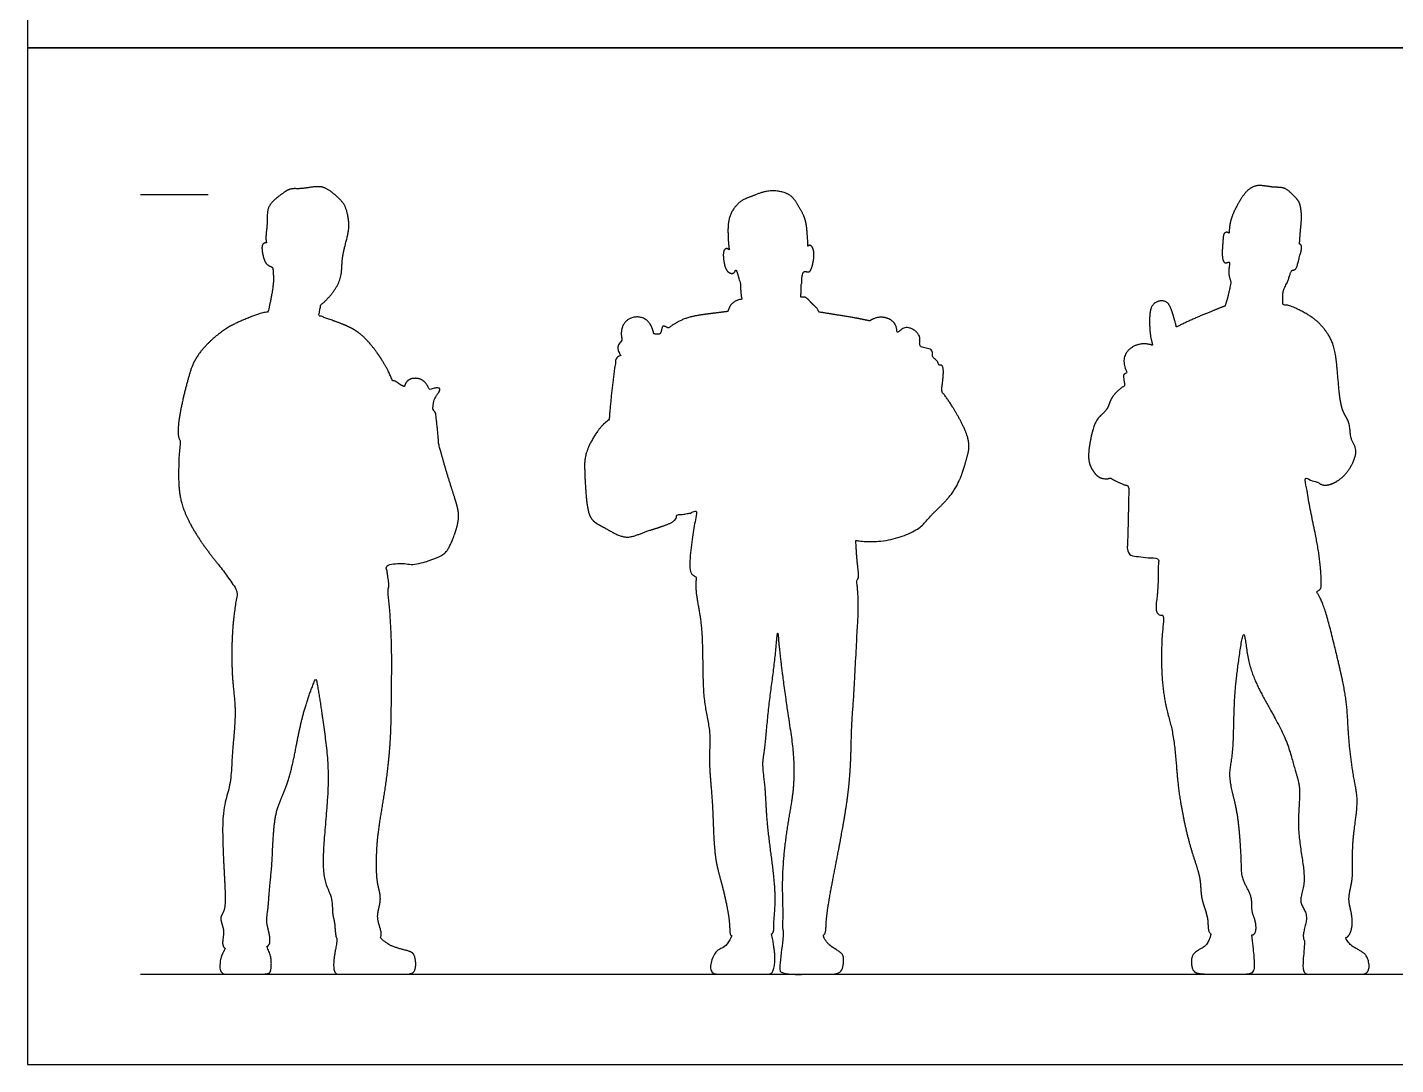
# Model space of a CAD drawing. Header units: millimetres. Extents: x 10.5 to 30.4, y -4.5 to 5.4.
# Drawn here: x 17.684 to 20.759, y 0.799 to 3.131 of the extents above; entities that cross this region are included whole.
import ezdxf

# ---------------------------------------------------------------- set-up
doc = ezdxf.new("R2010")
doc.units = ezdxf.units.MM
for name, color, linetype, true_color in [('AG-DIAGRAM', 7, 'Continuous', 0xfecc66), ('AG-GUIDES', 7, 'Continuous', 0xcccccc), ('AG-OUTLINE', 7, 'Continuous', 0x8000ff), ('X-VPRT', 6, 'Continuous', 0xff00ff)]:
    doc.layers.add(name, color=color, linetype=linetype, true_color=true_color)

msp = doc.modelspace()

# ---------------------------------------------------------------- linework, layer by layer
at = {"layer": 'AG-DIAGRAM'}
msp.add_line((17.9378, 1.0024), (23.5258, 1.0024), dxfattribs=at)
at = {"layer": 'AG-GUIDES'}
msp.add_lwpolyline([(17.9378, 2.755), (18.0902, 2.755)], dxfattribs=at)
at = {"layer": 'AG-OUTLINE'}
for points, weights, knots in [([(18.222, 1.0647), (18.2288, 1.0509), (18.2322, 1.0384), (18.232, 1.0158), (18.2308, 1.0089), (18.2261, 1.0037), (18.2183, 1.0024), (18.1921, 1.0024), (18.1796, 1.0024), (18.1557, 1.0024), (18.1442, 1.0024), (18.122, 1.0024), (18.1165, 1.0077), (18.1165, 1.0285), (18.1177, 1.0369), (18.1225, 1.0494), (18.1254, 1.0551), (18.1287, 1.0602), (18.1264, 1.0619), (18.1191, 1.0705), (18.1299, 1.0995), (18.1141, 1.128), (18.1274, 1.1443), (18.1307, 1.185), (18.115, 1.3669), (18.1413, 1.4213), (18.1435, 1.4929), (18.1485, 1.5427), (18.1527, 1.6033), (18.1422, 1.6725), (18.1432, 1.7824), (18.1513, 1.8352), (18.1565, 1.862), (18.1497, 1.8729), (18.1239, 1.9122), (18.0766, 1.9658), (18.0255, 2.0549), (18.0227, 2.1204), (18.025, 2.1846), (18.0287, 2.1999), (18.0268, 2.2016), (18.0212, 2.2109), (18.0235, 2.2571), (18.0443, 2.3401), (18.0613, 2.3956), (18.1244, 2.4547), (18.1736, 2.4749), (18.2054, 2.4883), (18.2185, 2.4904), (18.2247, 2.4912), (18.2263, 2.498), (18.2319, 2.5228), (18.2359, 2.5477), (18.2374, 2.5666), (18.2361, 2.5765), (18.2361, 2.5904), (18.2318, 2.5932), (18.2194, 2.5972), (18.2116, 2.6208), (18.2097, 2.6458), (18.2185, 2.6465), (18.2214, 2.6469), (18.2211, 2.6477), (18.2181, 2.6579), (18.2252, 2.692), (18.2199, 2.7289), (18.2538, 2.755), (18.2748, 2.7703), (18.2975, 2.7664), (18.3379, 2.7758), (18.3619, 2.7674), (18.3927, 2.739), (18.401, 2.723), (18.4092, 2.6863), (18.4008, 2.6514), (18.3888, 2.6068), (18.3928, 2.5595), (18.3588, 2.5191), (18.343, 2.5068), (18.3416, 2.4989), (18.3401, 2.4908), (18.3393, 2.4829), (18.3502, 2.4794), (18.3716, 2.4712), (18.4244, 2.4527), (18.4656, 2.4091), (18.4947, 2.3619), (18.5046, 2.3361), (18.5048, 2.3363), (18.5106, 2.3388), (18.5216, 2.3257), (18.531, 2.3235), (18.5331, 2.3294), (18.5391, 2.3428), (18.5728, 2.3434), (18.5839, 2.3254), (18.5871, 2.3165), (18.5967, 2.3204), (18.6206, 2.3234), (18.596, 2.2981), (18.5955, 2.2804), (18.5949, 2.2707), (18.5985, 2.2699), (18.6009, 2.2672), (18.6014, 2.2636), (18.6041, 2.2404), (18.6066, 2.2187), (18.6082, 2.1943), (18.6146, 2.1707), (18.627, 2.1256), (18.6492, 2.0594), (18.6573, 2.0226), (18.63, 1.9528), (18.6115, 1.9412), (18.5555, 1.9195), (18.5308, 1.9255), (18.5268, 1.9273), (18.5142, 1.9251), (18.502, 1.9236), (18.4897, 1.9224), (18.4909, 1.9158), (18.4929, 1.9019), (18.4968, 1.8798), (18.496, 1.8701), (18.4937, 1.8671), (18.4977, 1.8293), (18.504, 1.7552), (18.5017, 1.6211), (18.5013, 1.5318), (18.49, 1.4212), (18.4693, 1.3143), (18.4682, 1.2513), (18.4689, 1.2074), (18.4815, 1.1712), (18.4675, 1.1352), (18.4755, 1.1101), (18.4811, 1.09), (18.4768, 1.0855), (18.4766, 1.0854), (18.4845, 1.077), (18.4924, 1.071), (18.508, 1.0636), (18.518, 1.0603), (18.5423, 1.0544), (18.5495, 1.0512), (18.5539, 1.0442), (18.5554, 1.0385), (18.5571, 1.0228), (18.5563, 1.0162), (18.5514, 1.0052), (18.5446, 1.0024), (18.5223, 1.0024), (18.5092, 1.0024), (18.479, 1.0024), (18.4585, 1.0024), (18.4068, 1.0024), (18.3903, 1.0024), (18.3758, 1.0024), (18.3721, 1.0089), (18.3721, 1.0348), (18.3749, 1.0541), (18.3804, 1.0797), (18.3752, 1.0884), (18.3759, 1.1184), (18.3681, 1.1382), (18.3704, 1.1787), (18.3367, 1.2237), (18.3683, 1.4266), (18.3502, 1.5553), (18.3395, 1.6328), (18.3322, 1.6692), (18.3303, 1.6645), (18.3172, 1.6322), (18.2983, 1.5735), (18.284, 1.4899), (18.2666, 1.4194), (18.2363, 1.366), (18.2353, 1.2534), (18.2271, 1.1914), (18.2255, 1.1492), (18.2198, 1.1228), (18.2262, 1.1007), (18.2307, 1.0755), (18.2267, 1.0672), (18.2222, 1.0648), (18.222, 1.0647)], [1, 1, 1, 1, 1, 1, 1, 1, 1, 1, 1, 1, 1, 1, 1, 1, 1, 1, 1, 1, 1, 1, 1, 1, 1, 1, 1, 1, 1, 1, 1, 1, 1, 1, 1, 1, 1, 1, 1, 1, 1, 1, 1, 1, 1, 1, 1, 1, 1, 1, 1, 1, 1, 1, 1, 1, 1, 1, 1, 1, 1, 1, 1, 1, 1, 1, 1, 1, 1, 1, 1, 1, 1, 1, 1, 1, 1, 1, 1, 1, 1, 1, 1, 1, 1, 1, 1, 1, 1, 1, 1, 1, 1, 1, 1, 1, 1, 1, 1, 1, 1, 1, 0.899928066203, 0.932081513456, 1.09646034176, 1.09646034176, 1.09646034176, 1.09646034176, 1.09646034176, 1.09646034176, 1.09646034176, 1.09646034176, 1.09646034176, 1.09646034176, 1.09646034176, 1.09646034176, 1.09646034176, 1.09646034176, 1.09646034176, 1.09646034176, 1.09646034176, 1.09646034176, 1.09646034176, 1.09646034176, 1.09646034176, 1.09646034176, 1.09646034176, 1.09646034176, 1.09646034176, 1.09646034176, 1.09646034176, 1.09646034176, 1.09646034176, 1.09646034176, 1.09646034176, 1.09646034176, 1.09646034176, 1.09646034176, 1.09646034176, 1.09646034176, 1.09646034176, 1.09646034176, 1.09646034176, 1.09646034176, 1.09646034176, 1.09646034176, 1.09646034176, 1.09646034176, 1.09646034176, 1.09646034176, 1.09646034176, 1.09646034176, 1.09646034176, 1.09646034176, 1.09646034176, 1.09646034176, 1.09646034176, 1.09646034176, 1.09646034176, 1.09646034176, 1.09646034176, 1.09646034176, 1.09646034176, 1.09646034176, 1.09646034176, 1.09646034176, 1.09646034176, 1.09646034176, 1.09646034176, 1.09646034176, 1.09646034176, 1.09646034176, 1.09646034176, 1.09646034176, 1.09646034176, 1.09646034176, 1.09646034176, 1.09646034176, 1.09646034176, 1.09646034176, 1.09646034176, 1.09646034176, 1.09646034176, 1.09646034176, 1.09646034176, 1.09646034176], [-0.775387, -0.775387, -0.775387, -0.775387, -0.678463, -0.678463, -0.58154, -0.58154, -0.484617, -0.484617, -0.387693, -0.387693, -0.29077, -0.29077, -0.193847, -0.193847, -0.096923, -0.096923, 0, 0, 0, 0.104829, 0.431261, 0.743317, 0.972435, 1.333497, 2.101849, 2.564388, 3.030379, 3.441139, 3.876952, 4.361338, 4.95831, 5.475992, 5.475992, 5.475992, 5.695305, 6.251241, 6.818658, 7.315017, 7.654972, 7.654972, 7.654972, 7.772151, 8.164295, 8.700337, 9.141892, 9.662748, 10.08634, 10.4138, 10.662872, 10.662872, 10.662872, 10.979665, 11.344508, 11.344508, 11.575943, 11.779927, 11.897883, 12.089198, 12.377573, 12.646046, 12.815338, 12.815338, 12.815338, 12.845615, 13.21578, 13.561343, 13.919768, 14.204512, 14.472981, 14.834251, 15.126029, 15.485967, 15.73407, 16.072664, 16.420268, 16.803756, 17.196099, 17.6705, 17.6705, 17.6705, 17.918495, 17.918495, 17.918495, 18.253588, 18.672216, 19.115563, 19.636976, 19.636976, 19.636976, 19.652331, 19.959237, 19.959237, 19.959237, 20.206589, 20.508738, 20.814173, 20.814173, 20.814173, 21.063747, 21.331382, 21.641417, 21.641417, 21.641417, 21.674676, 21.674676, 21.674676, 22.077494, 22.077494, 22.077494, 22.567851, 23.037045, 23.397062, 23.869833, 24.149853, 24.629946, 24.753363, 24.753363, 24.753363, 24.992292, 24.992292, 24.992292, 25.236426, 25.520602, 25.68837, 25.68837, 25.68837, 26.300358, 26.957692, 27.502387, 28.106111, 28.70763, 29.159373, 29.532748, 29.880887, 30.223799, 30.524639, 30.795428, 30.80424, 30.80424, 30.80424, 30.920869, 30.920869, 31.037498, 31.037498, 31.154126, 31.154126, 31.270755, 31.270755, 31.387384, 31.387384, 31.504012, 31.504012, 31.620641, 31.620641, 31.73727, 31.73727, 31.853898, 31.853898, 31.970527, 31.970527, 32.087156, 32.087156, 32.087156, 32.404188, 32.688228, 33.027727, 33.437959, 34.243293, 34.918705, 35.522963, 35.522963, 35.522963, 35.614416, 36.148199, 36.677087, 37.156698, 37.604668, 38.207427, 38.669904, 39.033973, 39.324742, 39.599898, 39.885297, 40.083141, 40.095348, 40.095348, 40.095348, 40.095348]), ([(20.4355, 1.0907), (20.4395, 1.0575), (20.4416, 1.0353), (20.4419, 1.0129), (20.4392, 1.0065), (20.4283, 1.0032), (20.4182, 1.0024), (20.3891, 1.0024), (20.3727, 1.0024), (20.3361, 1.0024), (20.3231, 1.0031), (20.308, 1.0056), (20.3033, 1.0099), (20.2996, 1.0246), (20.2991, 1.0307), (20.3006, 1.0407), (20.3024, 1.045), (20.3084, 1.0524), (20.3147, 1.0567), (20.3339, 1.0669), (20.3403, 1.0774), (20.3437, 1.0935), (20.3429, 1.094), (20.3357, 1.0995), (20.3401, 1.1281), (20.3192, 1.1729), (20.3224, 1.2188), (20.2937, 1.2902), (20.269, 1.4155), (20.2654, 1.4883), (20.2562, 1.56), (20.2365, 1.6146), (20.2277, 1.7203), (20.2382, 1.8086), (20.2318, 1.8087), (20.2154, 1.8124), (20.2267, 1.8645), (20.2244, 1.9107), (20.2262, 1.9363), (20.205, 1.9381), (20.1837, 1.9408), (20.163, 1.9445), (20.1584, 1.9453), (20.1554, 1.949), (20.1556, 1.9537), (20.1563, 1.974), (20.1571, 2.0018), (20.1586, 2.0686), (20.1591, 2.0991), (20.1444, 2.104), (20.1294, 2.111), (20.1188, 2.1171), (20.1181, 2.1175), (20.1105, 2.1156), (20.0928, 2.1157), (20.0778, 2.1341), (20.0638, 2.1606), (20.0762, 2.2235), (20.0876, 2.2537), (20.1131, 2.2715), (20.1171, 2.2994), (20.1384, 2.3185), (20.1501, 2.3256), (20.1491, 2.3317), (20.1481, 2.3379), (20.147, 2.3444), (20.1466, 2.3469), (20.1472, 2.3493), (20.1487, 2.3513), (20.1503, 2.3534), (20.1525, 2.3546), (20.155, 2.3548), (20.1496, 2.3654), (20.1423, 2.3923), (20.1726, 2.421), (20.2026, 2.4205), (20.213, 2.4156), (20.2069, 2.4333), (20.2046, 2.4691), (20.2075, 2.5135), (20.2463, 2.52), (20.2566, 2.4921), (20.2632, 2.4688), (20.266, 2.4571), (20.2816, 2.4652), (20.3118, 2.4794), (20.353, 2.4957), (20.37, 2.5028), (20.3751, 2.5043), (20.3792, 2.5168), (20.3833, 2.5294), (20.3885, 2.5584), (20.3854, 2.5658), (20.3815, 2.5831), (20.3883, 2.6075), (20.3751, 2.5983), (20.3669, 2.6132), (20.3708, 2.6486), (20.3713, 2.6706), (20.3815, 2.6709), (20.3841, 2.6684), (20.3845, 2.6678), (20.3847, 2.6786), (20.3867, 2.7003), (20.4051, 2.7369), (20.4231, 2.7643), (20.4476, 2.7794), (20.4842, 2.7697), (20.5108, 2.7731), (20.532, 2.7494), (20.5441, 2.7384), (20.5485, 2.7051), (20.5444, 2.6738), (20.5433, 2.6537), (20.5426, 2.6438), (20.5443, 2.6437), (20.5504, 2.6383), (20.5413, 2.6135), (20.5371, 2.5894), (20.5298, 2.5848), (20.524, 2.5856), (20.5189, 2.5667), (20.5123, 2.5504), (20.506, 2.5414), (20.5058, 2.5341), (20.5052, 2.5248), (20.5051, 2.5123), (20.505, 2.5084), (20.5112, 2.5073), (20.5244, 2.5055), (20.5777, 2.4779), (20.6006, 2.4509), (20.6297, 2.4077), (20.629, 2.2723), (20.6573, 2.2458), (20.6553, 2.2042), (20.6749, 2.1839), (20.6595, 2.1396), (20.6277, 2.1059), (20.5948, 2.098), (20.5843, 2.1084), (20.5756, 2.1097), (20.5655, 2.114), (20.5558, 2.118), (20.5558, 2.1181), (20.5577, 2.0962), (20.5683, 2.0368), (20.5883, 1.9508), (20.5922, 1.8816), (20.5909, 1.8679), (20.5835, 1.8633), (20.5813, 1.8622), (20.5868, 1.8525), (20.5991, 1.8324), (20.6306, 1.7026), (20.6506, 1.6144), (20.6515, 1.5353), (20.6642, 1.4409), (20.6771, 1.3881), (20.6579, 1.2959), (20.6654, 1.2165), (20.6483, 1.1709), (20.6655, 1.1277), (20.6582, 1.0912), (20.6479, 1.085), (20.6464, 1.0844), (20.6508, 1.0745), (20.6576, 1.0671), (20.6759, 1.0572), (20.6828, 1.053), (20.6922, 1.0461), (20.6956, 1.0399), (20.6997, 1.0222), (20.6994, 1.0152), (20.6941, 1.005), (20.6888, 1.0024), (20.6727, 1.0024), (20.662, 1.0024), (20.6353, 1.0024), (20.6199, 1.0024), (20.585, 1.0024), (20.572, 1.0024), (20.5547, 1.0024), (20.5504, 1.0083), (20.5504, 1.0317), (20.5518, 1.0505), (20.5546, 1.0764), (20.5523, 1.0795), (20.5479, 1.0948), (20.567, 1.1355), (20.5374, 1.1649), (20.5627, 1.2112), (20.5324, 1.3227), (20.5479, 1.4196), (20.5309, 1.4626), (20.5155, 1.5342), (20.4534, 1.6344), (20.4254, 1.7022), (20.4181, 1.7902), (20.4045, 1.6995), (20.3942, 1.617), (20.3954, 1.4974), (20.3808, 1.4473), (20.4028, 1.376), (20.409, 1.3095), (20.4125, 1.2538), (20.4115, 1.2149), (20.4384, 1.1781), (20.4334, 1.1438), (20.4447, 1.1241), (20.4465, 1.094), (20.4374, 1.0909), (20.4355, 1.0907)], [1, 1, 1, 1, 1, 1, 1, 1, 1, 1, 1, 1, 1, 1, 1, 1, 1, 1, 1, 1, 1, 1, 1, 1, 1, 1, 1, 1, 1, 1, 1, 1, 1, 1, 1, 1, 1, 1, 1, 1, 1, 1, 0.836202866438, 0.836202866438, 1, 1, 1, 1, 1, 1, 1, 1, 1, 1, 1, 1, 1, 1, 1, 1, 1, 1, 1, 1, 1, 1, 0.945206674752, 0.945206674752, 1, 0.945206674752, 0.945206674752, 1, 1, 1, 1, 1, 1, 1, 1, 1, 1, 1, 1, 1, 1, 1, 1, 1, 1, 1, 1, 1, 1, 1, 1, 1, 1, 1, 1, 1, 1, 1, 1, 1, 1, 1, 1, 1, 1, 1, 1, 1, 1, 1, 1, 1, 1, 1, 1, 1, 1, 1, 1, 1, 1, 1, 1, 1, 1, 1, 1, 1, 1, 1, 1, 1, 1, 1, 1, 1, 1, 1, 1, 1, 1, 1, 1, 1, 1, 1, 1, 1, 1, 1, 1, 1, 1, 1, 1, 1, 1, 1, 1, 1, 1, 1, 1, 1, 1, 1, 1, 1, 1, 1, 1, 1, 1, 1, 1, 1, 1, 1, 1, 1, 1, 1, 1, 1, 1, 1, 1, 1, 1, 1, 1, 1, 1, 1, 1, 1, 1, 1, 1, 1, 1, 1, 1, 1, 1, 1, 1, 1, 1], [-1.044443, -1.044443, -1.044443, -1.044443, -0.939999, -0.939999, -0.835555, -0.835555, -0.73111, -0.73111, -0.626666, -0.626666, -0.522222, -0.522222, -0.417777, -0.417777, -0.313333, -0.313333, -0.208889, -0.208889, -0.104444, -0.104444, 0, 0, 0, 0.036477, 0.349413, 0.747052, 1.121104, 1.616371, 2.258595, 2.75256, 3.214463, 3.651438, 4.363991, 4.363991, 4.363991, 4.539087, 4.933085, 5.440849, 5.440849, 5.440849, 5.713066, 5.713066, 5.713066, 5.75645, 5.75645, 5.75645, 6.197193, 6.52094, 6.52094, 6.52094, 6.825963, 6.848756, 6.848756, 6.848756, 7.130512, 7.399279, 7.7111, 8.168962, 8.501953, 8.805972, 9.104258, 9.474774, 9.474774, 9.474774, 9.59388, 9.59388, 9.59388, 9.61861, 9.61861, 9.61861, 9.643341, 9.643341, 9.643341, 9.989359, 10.351876, 10.646944, 10.646944, 10.646944, 11.080871, 11.442956, 11.745041, 12.057759, 12.330355, 12.330355, 12.330355, 12.751362, 13.138312, 13.340661, 13.340661, 13.340661, 13.716929, 13.716929, 13.716929, 14.020394, 14.263056, 14.426736, 14.629816, 14.987895, 15.24312, 15.410128, 15.451956, 15.451956, 15.451956, 15.780372, 16.149651, 16.480584, 16.776246, 17.124599, 17.420224, 17.730389, 17.964171, 18.287999, 18.619751, 18.93607, 18.93607, 18.93607, 19.070324, 19.367168, 19.657163, 19.809563, 19.926356, 20.162611, 20.482093, 20.482093, 20.482093, 20.753397, 20.869134, 20.869134, 20.869134, 21.121337, 21.564831, 21.980202, 22.400511, 23.070905, 23.429406, 23.777158, 24.066517, 24.444215, 24.831506, 25.160078, 25.160078, 25.160078, 25.424582, 25.42502, 25.42502, 25.42502, 25.78341, 26.382078, 26.851257, 27.074916, 27.148484, 27.148484, 27.148484, 27.484108, 28.036862, 28.584313, 29.092441, 29.637037, 30.056466, 30.600286, 31.109045, 31.489162, 31.872684, 32.230356, 32.282836, 32.282836, 32.282836, 32.387466, 32.387466, 32.492096, 32.492096, 32.596726, 32.596726, 32.701356, 32.701356, 32.805987, 32.805987, 32.910617, 32.910617, 33.015247, 33.015247, 33.119877, 33.119877, 33.224507, 33.224507, 33.329137, 33.329137, 33.329137, 33.468994, 33.853843, 34.179885, 34.555212, 35.16494, 35.722872, 36.094307, 36.571552, 37.191514, 37.700058, 38.005941, 38.326967, 38.876957, 39.492355, 39.899371, 40.37524, 40.847154, 41.266719, 41.615405, 41.986469, 42.305323, 42.583944, 42.889161, 42.957336, 42.957336, 42.957336, 42.957336]), ([(19.3564, 1.0929), (19.361, 1.0696), (19.3656, 1.0374), (19.3612, 1.0109), (19.3548, 1.0024), (19.3456, 1.0024), (19.284, 1.0024), (19.2436, 1.0024), (19.2197, 1.0024), (19.2175, 1.024), (19.2289, 1.0535), (19.2404, 1.0592), (19.2595, 1.0688), (19.2664, 1.0877), (19.2615, 1.0919), (19.2645, 1.1153), (19.2469, 1.2014), (19.2257, 1.2643), (19.2254, 1.385), (19.2135, 1.4822), (19.2214, 1.5481), (19.1983, 1.6211), (19.2045, 1.7815), (19.1851, 1.8536), (19.1859, 1.8854), (19.1869, 1.897), (19.1824, 1.8973), (19.1674, 1.9025), (19.1782, 1.9834), (19.1839, 2.0222), (19.1899, 2.0443), (19.1749, 2.0391), (19.1581, 2.0355), (19.1428, 2.0353), (19.1433, 2.0323), (19.1411, 2.0201), (19.1071, 2.0078), (19.0658, 1.9955), (19.0266, 1.9773), (18.9793, 2.0084), (18.9465, 2.0224), (18.9389, 2.0742), (18.9357, 2.1385), (18.9361, 2.1756), (18.9654, 2.2285), (18.9858, 2.2453), (18.991, 2.2488), (18.9946, 2.2898), (18.9991, 2.3397), (19.0066, 2.3846), (19.0073, 2.3884), (19.01, 2.3912), (19.0137, 2.3919), (19.0152, 2.3922), (19.0166, 2.3925), (19.0181, 2.3928), (19.0139, 2.3988), (19.0066, 2.4107), (19.0159, 2.4235), (19.0206, 2.4276), (19.0177, 2.4377), (19.0175, 2.4608), (19.0415, 2.4832), (19.0795, 2.478), (19.0897, 2.4535), (19.0915, 2.442), (19.0967, 2.4412), (19.1107, 2.4383), (19.1074, 2.4644), (19.1193, 2.4576), (19.1244, 2.455), (19.1372, 2.4643), (19.1641, 2.4812), (19.2236, 2.4876), (19.2463, 2.491), (19.2578, 2.4922), (19.2598, 2.4987), (19.2674, 2.5147), (19.2811, 2.5182), (19.2895, 2.5201), (19.2875, 2.5293), (19.2864, 2.5406), (19.2862, 2.5546), (19.2861, 2.5551), (19.2821, 2.5677), (19.2761, 2.5937), (19.2734, 2.5762), (19.2542, 2.5788), (19.2478, 2.6074), (19.247, 2.6308), (19.2557, 2.635), (19.26, 2.6317), (19.2613, 2.6304), (19.2594, 2.6419), (19.258, 2.6651), (19.2581, 2.7072), (19.2837, 2.7418), (19.3139, 2.7513), (19.3499, 2.7678), (19.3994, 2.7584), (19.415, 2.732), (19.4337, 2.701), (19.4362, 2.6692), (19.4378, 2.6489), (19.4377, 2.6388), (19.438, 2.6392), (19.4398, 2.6412), (19.4462, 2.6417), (19.455, 2.6231), (19.4465, 2.5873), (19.4399, 2.579), (19.4263, 2.5861), (19.4235, 2.5628), (19.425, 2.5564), (19.4226, 2.5519), (19.4227, 2.547), (19.4223, 2.5397), (19.4224, 2.5291), (19.4219, 2.5245), (19.4258, 2.525), (19.4352, 2.5253), (19.4458, 2.5097), (19.4599, 2.4994), (19.4617, 2.4929), (19.4619, 2.4911), (19.4728, 2.4894), (19.4938, 2.486), (19.5484, 2.4772), (19.5671, 2.4731), (19.5767, 2.471), (19.5822, 2.4748), (19.6008, 2.4831), (19.6335, 2.4733), (19.6378, 2.4535), (19.6384, 2.4449), (19.6457, 2.448), (19.6556, 2.4649), (19.6977, 2.4398), (19.6814, 2.4086), (19.7217, 2.4111), (19.7151, 2.3879), (19.7295, 2.3827), (19.7313, 2.3749), (19.732, 2.3714), (19.7356, 2.3719), (19.7459, 2.3718), (19.7413, 2.3385), (19.738, 2.3131), (19.7511, 2.297), (19.7727, 2.264), (19.8056, 2.1989), (19.7934, 2.158), (19.7735, 2.0854), (19.7106, 2.033), (19.6926, 2.0041), (19.6249, 1.9741), (19.5683, 1.9737), (19.5456, 1.9774), (19.5465, 1.9606), (19.5481, 1.9285), (19.5531, 1.8999), (19.5509, 1.8904), (19.5472, 1.8882), (19.5496, 1.8702), (19.5525, 1.8317), (19.5485, 1.7777), (19.5415, 1.6245), (19.5357, 1.5647), (19.5349, 1.479), (19.5274, 1.3882), (19.4999, 1.2451), (19.4763, 1.1244), (19.4791, 1.0946), (19.4724, 1.0899), (19.4724, 1.0871), (19.4811, 1.0706), (19.4989, 1.0596), (19.516, 1.0487), (19.5188, 1.0392), (19.5173, 1.0143), (19.5075, 1.0024), (19.4687, 1.0024), (19.4092, 1.0024), (19.376, 1.0024), (19.3734, 1.0229), (19.3788, 1.0667), (19.3846, 1.0981), (19.384, 1.0986), (19.3793, 1.1038), (19.3832, 1.1292), (19.377, 1.2199), (19.3909, 1.339), (19.4076, 1.4175), (19.4062, 1.5056), (19.394, 1.5749), (19.3726, 1.7332), (19.3698, 1.7868), (19.3647, 1.7076), (19.3492, 1.6074), (19.3413, 1.5035), (19.3347, 1.4758), (19.343, 1.4224), (19.3448, 1.3475), (19.3586, 1.2498), (19.3672, 1.1696), (19.3597, 1.1128), (19.3618, 1.0971), (19.3571, 1.0933), (19.3564, 1.0929)], [1, 1, 1, 1, 1, 1, 1, 1, 1, 1, 1, 1, 1, 1, 1, 1, 1, 1, 1, 1, 1, 1, 1, 1, 1, 1, 1, 1, 1, 1, 1, 1, 1, 1, 1, 1, 1, 1, 1, 1, 1, 1, 1, 1, 1, 1, 1, 1, 1, 1, 0.882504220281, 0.882504220281, 1, 1, 1, 1, 1, 1, 1, 1, 1, 1, 1, 1, 1, 1, 1, 1, 1, 1, 1, 1, 1, 1, 1, 1, 1, 1, 1, 1, 1, 1, 1, 1, 1, 1, 1, 1, 1, 1, 1, 1, 1, 1, 1, 1, 1, 1, 1, 1, 1, 1, 1, 1, 1, 1, 1, 1, 1, 1, 1, 1, 1, 1, 1, 1, 1, 1, 1, 1, 1, 1, 1, 1, 1, 1, 1, 1, 1, 1, 1, 1, 1, 1, 1, 1, 1, 1, 1, 1, 1, 1, 1, 1, 1, 1, 1, 1, 1, 1, 1, 1, 1, 1, 1, 1, 1, 1, 1, 1, 1, 1, 1, 1, 1, 1, 1, 1, 1, 1, 1, 1, 1, 1, 1, 1, 1, 1, 1, 1, 1, 1, 1, 1, 1, 1, 1, 1, 1, 1, 1, 1, 1, 1, 1, 1, 1, 1, 1, 1, 1, 1, 1, 1, 1, 1, 1, 1, 1], [-1.09626, -1.09626, -1.09626, -1.09626, -0.9966, -0.89694, -0.79728, -0.69762, -0.59796, -0.4983, -0.39864, -0.29898, -0.19932, -0.09966, 0, 0, 0, 0.270318, 0.803467, 1.284012, 1.9061, 2.476859, 2.928197, 3.426496, 4.050438, 4.509885, 4.793034, 4.793034, 4.793034, 4.935559, 5.424085, 5.892585, 5.892585, 5.892585, 6.184791, 6.184791, 6.184791, 6.306584, 6.646804, 7.029069, 7.384704, 7.79428, 8.119489, 8.512448, 8.966506, 9.315351, 9.787495, 9.940378, 9.940378, 9.940378, 10.556961, 10.556961, 10.556961, 10.591406, 10.591406, 10.591406, 10.614296, 10.614296, 10.614296, 10.878813, 11.048383, 11.048383, 11.048383, 11.365323, 11.668464, 11.990821, 12.324654, 12.324654, 12.324654, 12.482588, 12.721907, 12.882267, 12.882267, 12.882267, 13.271804, 13.701605, 14.034225, 14.034225, 14.034225, 14.199418, 14.486804, 14.486804, 14.486804, 14.687455, 14.687455, 14.687455, 14.701209, 15.015367, 15.165187, 15.372268, 15.673851, 15.941397, 16.099443, 16.17474, 16.17474, 16.17474, 16.508023, 16.87098, 17.226693, 17.539387, 17.89425, 18.276593, 18.582033, 18.917709, 19.235346, 19.546281, 19.546281, 19.546281, 19.570818, 19.706676, 19.946836, 20.291106, 20.454661, 20.630842, 20.86902, 21.069888, 21.069888, 21.069888, 21.284924, 21.437702, 21.437702, 21.437702, 21.632455, 21.873211, 22.124562, 22.210942, 22.210942, 22.210942, 22.536473, 22.950317, 23.257208, 23.257208, 23.257208, 23.431625, 23.767707, 24.055519, 24.055519, 24.055519, 24.310047, 24.651312, 24.919332, 25.205561, 25.432183, 25.631605, 25.816613, 25.816613, 25.816613, 25.953771, 26.37244, 26.37244, 26.37244, 26.817623, 27.28364, 27.643217, 28.130132, 28.631538, 28.957408, 29.429233, 29.933166, 29.933166, 29.933166, 30.333862, 30.636712, 30.820502, 30.820502, 30.820502, 31.236672, 31.667894, 32.269377, 32.724786, 33.237567, 33.786205, 34.489201, 35.12831, 35.422908, 35.422908, 35.422908, 35.523949, 35.624991, 35.726032, 35.827073, 35.928114, 36.029156, 36.130197, 36.231238, 36.332279, 36.433321, 36.534362, 36.534362, 36.534362, 36.568931, 36.854442, 37.401943, 38.035086, 38.551705, 39.070496, 39.56692, 40.211841, 40.503549, 40.911951, 41.415619, 41.982903, 42.290355, 42.691738, 43.193501, 43.763762, 44.286299, 44.711495, 44.943057, 44.974354, 44.974354, 44.974354, 44.974354])]:
    msp.add_rational_spline(points, weights, degree=3, knots=knots, dxfattribs=at)
at = {"layer": 'X-VPRT'}
for points in [[(17.6838, 5.3712), (17.6838, 3.0852), (23.7798, 3.0852), (23.7798, 5.3712)], [(17.6838, 3.0852), (17.6838, 0.7992), (23.7798, 0.7992), (23.7798, 3.0852)]]:
    msp.add_lwpolyline(points, close=True, dxfattribs=at)

doc.saveas('drawing.dxf')
